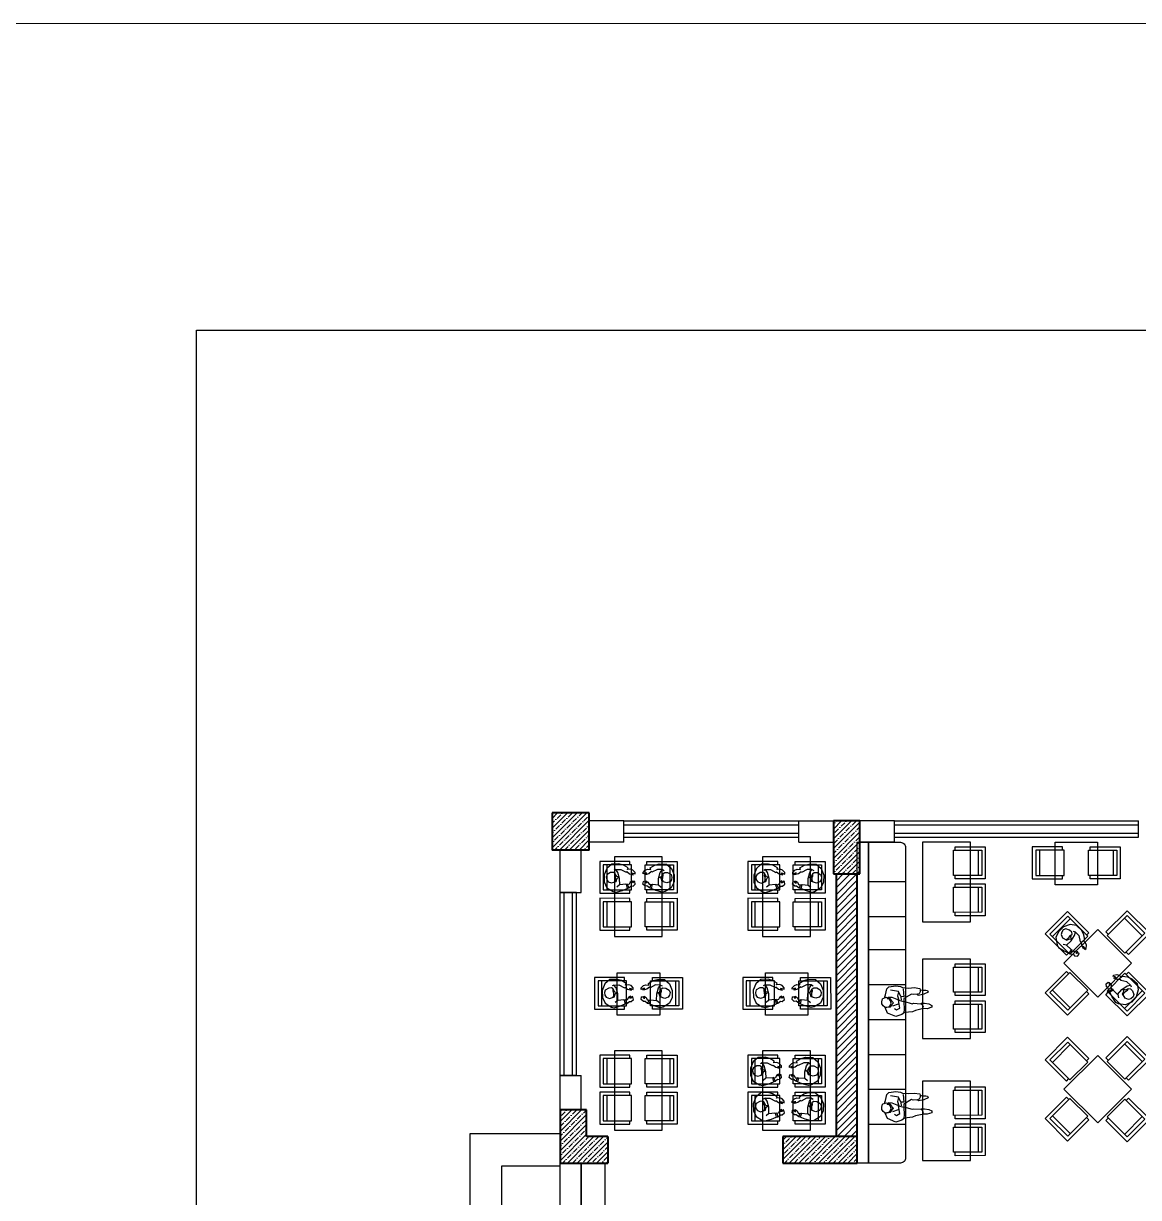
# Model space of a CAD drawing. Header units: millimetres. Extents: x 1531071 to 1560283, y -701792 to -691067.
# Drawn here: x 1552056 to 1554157, y -699010 to -696797 of the extents above; entities that cross this region are included whole.
import ezdxf

# ---------------------------------------------------------------- set-up
doc = ezdxf.new("R2010")
doc.units = ezdxf.units.MM
doc.header["$LTSCALE"] = 20
doc.header["$MEASUREMENT"] = 0
for name, color, linetype, lineweight in [('0 CE EQUP', 7, 'Continuous', 18), ('Qapi', 5, 'Continuous', 13), ('Shtamp', 7, 'Continuous', 15)]:
    doc.layers.add(name, color=color, linetype=linetype, lineweight=lineweight)
doc.layers.add('PLEPO', color=8, linetype='Continuous')
for name, color, linetype, lineweight, true_color in [('Двери ArchiCAD_Ном._пера__23', 7, 'Continuous', 40, 0xff6600), ('Двери ArchiCAD_Ном._пера__47', 7, 'Continuous', 25, 0x373737), ('Конструктив - Колонны_Ном._пера__202', 7, 'Continuous', 0, 0x38637a), ('Конструктив - Колонны_Ном._пера__28', 7, 'Continuous', 40, 0xffe4e1), ('Конструктив - Перегородки_Ном._пера__47', 7, 'Continuous', 25, 0x373737)]:
    doc.layers.add(name, color=color, linetype=linetype, lineweight=lineweight, true_color=true_color)

# ---------------------------------------------------------------- blocks, each defined once
blk = doc.blocks.new('M_DFURN_FURN_3D SOFA - 1-SEAT_P')
at = {"color": 0, "linetype": 'ByBlock', "lineweight": -2}
blk.add_line((0.222216, 0.394416), (0.222216, -0.394416), dxfattribs=at)
blk.add_lwpolyline([(0.944418, 0.394416), (0.944418, 0.499968), (0, 0.499968), (0, -0.499968), (0.944418, -0.499968), (0.944418, -0.394416)], dxfattribs=at)
blk.add_lwpolyline([(0.999972, -0.394416), (0.999972, 0.394416), (0.111108, 0.394416), (0.111108, -0.394416)], close=True, dxfattribs=at)
at = {"layer": 'Defpoints', "color": 0, "linetype": 'ByBlock', "lineweight": -2}
for p in [(0, 0.499968), (0, -0.499968)]:
    blk.add_point(p, dxfattribs=at)
blk = doc.blocks.new('KUHNJA')
blk.add_lwpolyline([(636, 636), (0, 0), (636, -636), (1273, 0)], close=True)
for p, xscale, yscale, zscale, rotation in [((-144, 766), 599.9999999999984, 599.9999999999984, 599.9999999999984, 315), ((1403, 780), 599.9999999999984, 599.9999999999984, 599.9999999999984, 225), ((-144, -766), -599.9999999999984, 600, 600, 225), ((1403, -780), -599.9999999999984, 600, 600, 315)]:
    blk.add_blockref('M_DFURN_FURN_3D SOFA - 1-SEAT_P', p, dxfattribs=dict(xscale=xscale, yscale=yscale, zscale=zscale, rotation=rotation))

msp = doc.modelspace()

# ---------------------------------------------------------------- hatches: boundary and pattern name
at = {"layer": 'Конструктив - Колонны_Ном._пера__202', "linetype": 'Continuous'}
h = msp.add_hatch(dxfattribs=at)
h.set_pattern_fill('ЖЕЛЕЗОБЕТОН__ГОСТ_', color=1, scale=0.1, style=0, pattern_type=2)
h.set_pattern_definition([(45, (1547808.124, -705727.456), (-9.192388, 9.192388), []), (45, (1547803.528, -705722.86), (-9.192388, 9.192388), [9.75, -3.25, 0, -3.25])])
h.paths.add_polyline_path([(1553052.2, -698355.2), (1553122.2, -698355.2), (1553122.2, -698285.2), (1553052.2, -698285.2)])
h = msp.add_hatch(dxfattribs=at)
h.set_pattern_fill('ЖЕЛЕЗОБЕТОН__ГОСТ_', color=1, scale=0.1, style=0, pattern_type=2)
h.set_pattern_definition([(45, (1546523.123, -706312.456), (-9.192388, 9.192388), []), (45, (1546518.527, -706307.86), (-9.192388, 9.192388), [9.75, -3.25, 0, -3.25])])
h.paths.add_polyline_path([(1553582.2, -698400.2), (1553632.2, -698400.2), (1553632.2, -698300.2), (1553582.2, -698300.2)])
h = msp.add_hatch(dxfattribs=at)
h.set_pattern_fill('БЛОКИ_ЭФФЕКТИВНЫЕ', color=1, scale=0.1, style=0, pattern_type=2)
h.set_pattern_definition([(45, (1546523.123, -705032.456), (-6.363961, 6.363961), [])])
h.paths.add_polyline_path([(1553587.2, -698400.2), (1553587.2, -698895.2), (1553627.2, -698895.2), (1553627.2, -698400.2)])
h = msp.add_hatch(dxfattribs=at)
h.set_pattern_fill('ЖЕЛЕЗОБЕТОН__ГОСТ_', color=1, scale=0.1, style=0, pattern_type=2)
h.set_pattern_definition([(45, (1547823.123, -706317.456), (-9.192388, 9.192388), []), (45, (1547818.527, -706312.86), (-9.192388, 9.192388), [9.75, -3.25, 0, -3.25])])
h.paths.add_polyline_path([(1553067.2, -698945.2), (1553117.2, -698945.2), (1553117.2, -698845.2), (1553067.2, -698845.2)])
h = msp.add_hatch(dxfattribs=at)
h.set_pattern_fill('ЖЕЛЕЗОБЕТОН__ГОСТ_', color=1, scale=0.1, style=0, pattern_type=2)
h.set_pattern_definition([(45, (1547933.123, -706317.456), (-9.192388, 9.192388), []), (45, (1547928.527, -706312.86), (-9.192388, 9.192388), [9.75, -3.25, 0, -3.25])])
h.paths.add_polyline_path([(1553117.2, -698945.2), (1553117.2, -698895.2), (1553157.2, -698895.2), (1553157.2, -698945.2)])
h = msp.add_hatch(dxfattribs=at)
h.set_pattern_fill('ЖЕЛЕЗОБЕТОН__ГОСТ_', color=1, scale=0.1, style=0, pattern_type=2)
h.set_pattern_definition([(45, (1547823.123, -706312.456), (-9.192388, 9.192388), []), (45, (1547818.527, -706307.86), (-9.192388, 9.192388), [9.75, -3.25, 0, -3.25])])
h.paths.add_polyline_path([(1553487.2, -698895.2), (1553487.2, -698945.2), (1553627.2, -698945.2), (1553627.2, -698895.2)])

# ---------------------------------------------------------------- linework, layer by layer
at = {"color": 0, "lineweight": 30, "ltscale": 0.5}
for p, q in [((1553187.2, -698300.2), (1553122.2, -698300.2)), ((1553187.2, -698340.2), (1553187.2, -698300.2)), ((1553517.2, -698300.2), (1553582.2, -698300.2)), ((1553517.2, -698340.2), (1553517.2, -698300.2)), ((1553697.2, -698300.2), (1553632.2, -698300.2)), ((1553697.2, -698340.2), (1553697.2, -698300.2)), ((1553067.2, -698435.2), (1553067.2, -698355.2)), ((1553107.2, -698435.2), (1553107.2, -698355.2)), ((1553187.2, -698340.2), (1553122.2, -698340.2)), ((1553517.2, -698340.2), (1553582.2, -698340.2)), ((1553697.2, -698340.2), (1553632.2, -698340.2)), ((1553067.2, -698435.2), (1553107.2, -698435.2)), ((1553067.2, -699050.2), (1553067.2, -698780.2)), ((1553067.2, -698780.2), (1553107.2, -698780.2)), ((1553107.2, -698845.2), (1553107.2, -698780.2)), ((1553107.2, -699050.2), (1553107.2, -698945.2))]:
    msp.add_line(p, q, dxfattribs=at)
at = {"color": 5}
for p, q in [((1553187.4, -698300.2), (1553517.2, -698300.2)), ((1553187.4, -698331.1), (1553187.4, -698300.2)), ((1553187.4, -698307.9), (1553517.2, -698307.9)), ((1553517.2, -698331.1), (1553517.2, -698300.2)), ((1553697.2, -698300.2), (1554157.1, -698300.2)), ((1553697.2, -698331.1), (1553697.2, -698300.2)), ((1553697.2, -698307.9), (1554157.1, -698307.9)), ((1554157.1, -698331.1), (1554157.1, -698300.2)), ((1553187.4, -698323.4), (1553517.2, -698323.4)), ((1553187.4, -698331.1), (1553517.2, -698331.1)), ((1553697.2, -698323.4), (1554157.1, -698323.4)), ((1553697.2, -698331.1), (1554157.1, -698331.1)), ((1553067.2, -698780.2), (1553067.2, -698435.4)), ((1553098.2, -698435.4), (1553067.2, -698435.4)), ((1553074.9, -698780.2), (1553074.9, -698435.4)), ((1553090.4, -698780.2), (1553090.4, -698435.4)), ((1553098.2, -698780.2), (1553098.2, -698435.4)), ((1553098.2, -698780.2), (1553067.2, -698780.2))]:
    msp.add_line(p, q, dxfattribs=at)
at = {"color": 0, "lineweight": -3, "ltscale": 0.5}
for p, q in [((1552957.2, -698890.2), (1552897.2, -698890.2)), ((1552897.2, -698890.2), (1552897.2, -699570.2)), ((1553067.2, -698890.2), (1552957.2, -698890.2)), ((1552957.2, -698950.2), (1553067.2, -698950.2)), ((1552957.2, -699570.2), (1552957.2, -698950.2))]:
    msp.add_line(p, q, dxfattribs=at)
at = {"ltscale": 0.5}
for points in [[(1553627.2, -698340.6), (1553648.4, -698340.6), (1553648.4, -698945.2), (1553627.2, -698945.2)], [(1553750.4, -698490.6), (1553840.4, -698490.6), (1553840.4, -698340.6), (1553750.4, -698340.6)], [(1553999.8, -698340.6), (1554079.8, -698340.6), (1554079.8, -698420.6), (1553999.8, -698420.6)], [(1553169.7, -698517.9), (1553259.7, -698517.9), (1553259.7, -698367.9), (1553169.7, -698367.9)], [(1553448.9, -698517.9), (1553538.9, -698517.9), (1553538.9, -698367.9), (1553448.9, -698367.9)], [(1553750.4, -698710.6), (1553840.4, -698710.6), (1553840.4, -698560.6), (1553750.4, -698560.6)], [(1553174.9, -698586.7), (1553254.9, -698586.7), (1553254.9, -698666.7), (1553174.9, -698666.7)], [(1553454.2, -698586.7), (1553534.2, -698586.7), (1553534.2, -698666.7), (1553454.2, -698666.7)], [(1553169.7, -698883.4), (1553259.7, -698883.4), (1553259.7, -698733.4), (1553169.7, -698733.4)], [(1553448.9, -698883.4), (1553538.9, -698883.4), (1553538.9, -698733.4), (1553448.9, -698733.4)], [(1553750.4, -698940.6), (1553840.4, -698940.6), (1553840.4, -698790.6), (1553750.4, -698790.6)], [(1553107.2, -699050.2), (1553152.2, -699050.2), (1553152.2, -698945.2), (1553112.2, -698945.2), (1553107.2, -698945.2)]]:
    msp.add_lwpolyline(points, close=True, dxfattribs=at)
msp.add_lwpolyline([(1553648.4, -698340.6), (1553708.4, -698340.6, -0.414214), (1553718.4, -698350.6), (1553718.4, -698935.2, -0.414214), (1553708.4, -698945.2), (1553648.4, -698945.2)], format="xyb", close=True, dxfattribs=at)
for points in [[(1553648.4, -698414.4), (1553718.4, -698414.4)], [(1553648.4, -698480.4), (1553718.4, -698480.4)], [(1553648.4, -698542.8), (1553718.4, -698542.8)], [(1553648.4, -698608.8), (1553718.4, -698608.8)], [(1553648.4, -698674.4), (1553718.4, -698674.4)], [(1553648.4, -698740.4), (1553718.4, -698740.4)], [(1553648.4, -698806), (1553718.4, -698806)], [(1553648.4, -698872), (1553718.4, -698872)]]:
    msp.add_lwpolyline(points, dxfattribs=at)
at = {"layer": '0 CE EQUP', "color": 1, "lineweight": -3, "ltscale": 0.5}
msp.add_lwpolyline([(1558558.2, -701168.8), (1552382.3, -701168.8), (1552382.3, -697375.1), (1558558.2, -697375.1)], close=True, dxfattribs=at)
at = {"layer": 'PLEPO', "color": 1}
for p, q in [((1553680.6, -698628.3, -45.4), (1553683.2, -698616.8, -45.4)), ((1553683.2, -698616.8, -45.4), (1553686.6, -698613.3, -45.4)), ((1553686.6, -698613.3, -45.4), (1553699.8, -698611.2, -45.4)), ((1553699.8, -698611.2, -45.4), (1553708.8, -698612.5, -45.4)), ((1553708.8, -698612.5, -45.4), (1553712.2, -698614.6, -45.4)), ((1553712.2, -698614.6, -45.4), (1553724.6, -698615.5, -45.4)), ((1553724.6, -698615.5, -45.4), (1553734.4, -698614.6, -45.4)), ((1553734.4, -698614.6, -45.4), (1553745.1, -698615.9, -45.4)), ((1553745.1, -698615.9, -45.4), (1553745.5, -698618.5, -45.4)), ((1553745.5, -698618.5, -45.4), (1553749.8, -698619.3, -45.4)), ((1553749.8, -698619.3, -45.4), (1553756.2, -698619.3, -45.4)), ((1553756.2, -698619.3, -45.4), (1553759.6, -698620.2, -45.4)), ((1553759.6, -698620.2, -45.4), (1553760.5, -698623.2, -45.4)), ((1553673.3, -698641.1, -45.4), (1553675, -698635.6, -45.4)), ((1553673.8, -698645.4, -45.4), (1553673.3, -698641.1, -45.4)), ((1553678.9, -698631.7, -45.4), (1553678.2, -698634.1, -45.4)), ((1553678.9, -698631.7, -45.4), (1553680.6, -698628.3, -45.4)), ((1553688, -698636.6, -45.4), (1553683.3, -698635.3, -45.4)), ((1553683.3, -698635.3, -45.4), (1553687, -698635.7, -45.4)), ((1553693, -698633.4, -45.4), (1553685.2, -698632.9, -45.4)), ((1553687, -698635.7, -45.4), (1553687.5, -698634.8, -45.4)), ((1553689.7, -698639.2, -45.4), (1553688, -698636.6, -45.4)), ((1553688, -698649.9, -45.4), (1553690.9, -698643.9, -45.4)), ((1553690.9, -698643.9, -45.4), (1553689.7, -698639.2, -45.4)), ((1553729.3, -698626.6, -45.4), (1553715.2, -698635.1, -45.4)), ((1553715.2, -698635.1, -45.4), (1553715.2, -698640.3, -45.4)), ((1553715.2, -698640.3, -45.4), (1553730.6, -698645, -45.4)), ((1553732.3, -698627.4, -45.4), (1553729.3, -698626.6, -45.4)), ((1553730.6, -698645, -45.4), (1553733.1, -698644.1, -45.4)), ((1553740.8, -698627, -45.4), (1553732.3, -698627.4, -45.4)), ((1553733.1, -698644.1, -45.4), (1553747.2, -698645, -45.4)), ((1553742.5, -698629.2, -45.4), (1553740.8, -698627, -45.4)), ((1553752.4, -698627, -45.4), (1553742.5, -698629.2, -45.4)), ((1553747.2, -698645, -45.4), (1553748.5, -698644.1, -45.4)), ((1553748.5, -698644.1, -45.4), (1553753.7, -698644.1, -45.4)), ((1553760.5, -698623.2, -45.4), (1553752.4, -698627, -45.4)), ((1553753.7, -698644.1, -45.4), (1553762.2, -698645.4, -45.4)), ((1553675.9, -698648.8, -45.4), (1553673.8, -698645.4, -45.4)), ((1553678.9, -698651.4, -45.4), (1553675.9, -698648.8, -45.4)), ((1553684, -698662.5, -45.4), (1553679.5, -698652.1, -45.4)), ((1553682.8, -698651.2, -45.4), (1553688, -698649.9, -45.4)), ((1553699.8, -698668.9, -45.4), (1553684, -698662.5, -45.4)), ((1553711.4, -698665.5, -45.4), (1553699.8, -698668.9, -45.4)), ((1553716.5, -698661.6, -45.4), (1553711.4, -698665.5, -45.4)), ((1553731, -698659.9, -45.4), (1553716.5, -698661.6, -45.4)), ((1553737, -698657.4, -45.4), (1553731, -698659.9, -45.4)), ((1553749.8, -698654.8, -45.4), (1553737, -698657.4, -45.4)), ((1553748.1, -698645.5, -45.4), (1553750.3, -698647.7, -45.4)), ((1553751.1, -698653.1, -45.4), (1553749.8, -698654.8, -45.4)), ((1553750.3, -698647.7, -45.4), (1553751.2, -698651, -45.4)), ((1553752.4, -698653.9, -45.4), (1553751.1, -698653.1, -45.4)), ((1553759.2, -698654.4, -45.4), (1553752.4, -698653.9, -45.4)), ((1553767.8, -698651.4, -45.4), (1553759.2, -698654.4, -45.4)), ((1553762.2, -698645.4, -45.4), (1553767.8, -698648, -45.4)), ((1553767.8, -698648, -45.4), (1553767.8, -698651.4, -45.4)), ((1553680.6, -698827.2, -45.4), (1553683.2, -698815.7, -45.4)), ((1553683.2, -698815.7, -45.4), (1553686.6, -698812.3, -45.4)), ((1553686.6, -698812.3, -45.4), (1553699.8, -698810.1, -45.4)), ((1553699.8, -698810.1, -45.4), (1553708.8, -698811.4, -45.4)), ((1553708.8, -698811.4, -45.4), (1553712.2, -698813.6, -45.4)), ((1553712.2, -698813.6, -45.4), (1553724.6, -698814.4, -45.4)), ((1553724.6, -698814.4, -45.4), (1553734.4, -698813.6, -45.4)), ((1553734.4, -698813.6, -45.4), (1553745.1, -698814.8, -45.4)), ((1553745.1, -698814.8, -45.4), (1553745.5, -698817.4, -45.4)), ((1553745.5, -698817.4, -45.4), (1553749.8, -698818.3, -45.4)), ((1553749.8, -698818.3, -45.4), (1553756.2, -698818.3, -45.4)), ((1553756.2, -698818.3, -45.4), (1553759.6, -698819.1, -45.4)), ((1553759.6, -698819.1, -45.4), (1553760.5, -698822.1, -45.4)), ((1553673.3, -698840.1, -45.4), (1553675, -698834.5, -45.4)), ((1553673.8, -698844.3, -45.4), (1553673.3, -698840.1, -45.4)), ((1553678.9, -698830.7, -45.4), (1553678.2, -698833.1, -45.4)), ((1553678.9, -698830.7, -45.4), (1553680.6, -698827.2, -45.4)), ((1553688, -698835.6, -45.4), (1553683.3, -698834.3, -45.4)), ((1553683.3, -698834.3, -45.4), (1553687, -698834.7, -45.4)), ((1553693, -698832.4, -45.4), (1553685.2, -698831.8, -45.4)), ((1553687, -698834.7, -45.4), (1553687.5, -698833.8, -45.4)), ((1553689.7, -698838.1, -45.4), (1553688, -698835.6, -45.4)), ((1553688, -698848.8, -45.4), (1553690.9, -698842.8, -45.4)), ((1553690.9, -698842.8, -45.4), (1553689.7, -698838.1, -45.4)), ((1553729.3, -698825.5, -45.4), (1553715.2, -698834.1, -45.4)), ((1553715.2, -698834.1, -45.4), (1553715.2, -698839.2, -45.4)), ((1553715.2, -698839.2, -45.4), (1553730.6, -698843.9, -45.4)), ((1553732.3, -698826.4, -45.4), (1553729.3, -698825.5, -45.4)), ((1553730.6, -698843.9, -45.4), (1553733.1, -698843.1, -45.4)), ((1553740.8, -698826, -45.4), (1553732.3, -698826.4, -45.4)), ((1553733.1, -698843.1, -45.4), (1553747.2, -698843.9, -45.4)), ((1553742.5, -698828.1, -45.4), (1553740.8, -698826, -45.4)), ((1553752.4, -698826, -45.4), (1553742.5, -698828.1, -45.4)), ((1553747.2, -698843.9, -45.4), (1553748.5, -698843.1, -45.4)), ((1553748.5, -698843.1, -45.4), (1553753.7, -698843.1, -45.4)), ((1553760.5, -698822.1, -45.4), (1553752.4, -698826, -45.4)), ((1553753.7, -698843.1, -45.4), (1553762.2, -698844.3, -45.4)), ((1553675.9, -698847.8, -45.4), (1553673.8, -698844.3, -45.4)), ((1553678.9, -698850.3, -45.4), (1553675.9, -698847.8, -45.4)), ((1553684, -698861.5, -45.4), (1553679.5, -698851.1, -45.4)), ((1553682.8, -698850.1, -45.4), (1553688, -698848.8, -45.4)), ((1553699.8, -698867.9, -45.4), (1553684, -698861.5, -45.4)), ((1553711.4, -698864.4, -45.4), (1553699.8, -698867.9, -45.4)), ((1553716.5, -698860.6, -45.4), (1553711.4, -698864.4, -45.4)), ((1553731, -698858.9, -45.4), (1553716.5, -698860.6, -45.4)), ((1553737, -698856.3, -45.4), (1553731, -698858.9, -45.4)), ((1553749.8, -698853.8, -45.4), (1553737, -698856.3, -45.4)), ((1553748.1, -698844.4, -45.4), (1553750.3, -698846.7, -45.4)), ((1553751.1, -698852, -45.4), (1553749.8, -698853.8, -45.4)), ((1553750.3, -698846.7, -45.4), (1553751.2, -698850, -45.4)), ((1553752.4, -698852.9, -45.4), (1553751.1, -698852, -45.4)), ((1553759.2, -698853.3, -45.4), (1553752.4, -698852.9, -45.4)), ((1553767.8, -698850.3, -45.4), (1553759.2, -698853.3, -45.4)), ((1553762.2, -698844.3, -45.4), (1553767.8, -698846.9, -45.4)), ((1553767.8, -698846.9, -45.4), (1553767.8, -698850.3, -45.4))]:
    msp.add_line(p, q, dxfattribs=at)
for points in [[(1553179.6, -698421), (1553179.4, -698408.8), (1553176.2, -698397.3), (1553172.4, -698391.8), (1553181.6, -698391.6), (1553191.9, -698397.1), (1553193, -698395.9), (1553198, -698399.9), (1553205, -698401.8), (1553205.3, -698400.5), (1553201.7, -698398.5), (1553204.3, -698398.7), (1553208.6, -698400.3), (1553208.6, -698397.5), (1553204.4, -698392.9), (1553200.1, -698391.2), (1553194.2, -698391.8), (1553195.2, -698388.8), (1553186.5, -698383.5), (1553178.2, -698381.2), (1553164.5, -698381.7), (1553155.3, -698389.9), (1553150.1, -698402.1), (1553150.4, -698415.3), (1553155.5, -698426.3), (1553167.3, -698433.5), (1553172.7, -698434.6), (1553184.6, -698431.3), (1553193.5, -698427.6), (1553196.5, -698426.6), (1553201.4, -698422.8), (1553204.7, -698423.2), (1553209, -698419.4), (1553207.9, -698414.5), (1553206.4, -698413.8), (1553203.9, -698416.7), (1553201.8, -698416.6), (1553203.9, -698414.2), (1553203.2, -698413.2), (1553199.5, -698415.7), (1553197.5, -698419.8), (1553194.3, -698420.8), (1553194, -698419.6), (1553191.2, -698420.4), (1553191.1, -698419.8)], [(1553252.7, -698421), (1553252.9, -698408.8), (1553256.1, -698397.3), (1553259.9, -698391.8), (1553250.7, -698391.6), (1553240.4, -698397.1), (1553239.3, -698395.9), (1553234.3, -698399.9), (1553227.3, -698401.8), (1553227, -698400.5), (1553230.6, -698398.5), (1553228, -698398.7), (1553223.7, -698400.3), (1553223.7, -698397.5), (1553227.8, -698392.9), (1553232.2, -698391.2), (1553238.1, -698391.8), (1553237.1, -698388.8), (1553245.8, -698383.5), (1553254.1, -698381.2), (1553267.7, -698381.7), (1553277, -698389.9), (1553282.2, -698402.1), (1553281.9, -698415.3), (1553276.7, -698426.3), (1553265, -698433.5), (1553259.6, -698434.6), (1553247.7, -698431.3), (1553238.8, -698427.6), (1553235.8, -698426.6), (1553230.9, -698422.8), (1553227.6, -698423.2), (1553223.3, -698419.4), (1553224.4, -698414.5), (1553225.9, -698413.8), (1553228.4, -698416.7), (1553230.5, -698416.6), (1553228.4, -698414.2), (1553229.1, -698413.2), (1553232.8, -698415.7), (1553234.8, -698419.8), (1553238, -698420.8), (1553238.3, -698419.6), (1553241, -698420.4), (1553241.2, -698419.8)], [(1553461.5, -698421.3), (1553461.3, -698409), (1553458.1, -698397.6), (1553454.3, -698392.1), (1553463.5, -698391.9), (1553473.8, -698397.4), (1553474.9, -698396.1), (1553479.9, -698400.1), (1553486.9, -698402.1), (1553487.2, -698400.8), (1553483.6, -698398.8), (1553486.2, -698398.9), (1553490.5, -698400.6), (1553490.5, -698397.7), (1553486.3, -698393.2), (1553482, -698391.5), (1553476.1, -698392.1), (1553477.1, -698389), (1553468.4, -698383.8), (1553460.1, -698381.5), (1553446.4, -698382), (1553437.2, -698390.1), (1553432, -698402.4), (1553432.3, -698415.6), (1553437.4, -698426.6), (1553449.2, -698433.7), (1553454.6, -698434.9), (1553466.5, -698431.5), (1553475.4, -698427.8), (1553478.4, -698426.8), (1553483.3, -698423), (1553486.6, -698423.4), (1553490.9, -698419.6), (1553489.8, -698414.7), (1553488.3, -698414), (1553485.8, -698417), (1553483.7, -698416.9), (1553485.8, -698414.5), (1553485.1, -698413.4), (1553481.4, -698415.9), (1553479.4, -698420.1), (1553476.2, -698421.1), (1553475.9, -698419.9), (1553473.1, -698420.7), (1553473, -698420.1)], [(1553534.6, -698421.3), (1553534.8, -698409), (1553538, -698397.6), (1553541.8, -698392.1), (1553532.6, -698391.9), (1553522.3, -698397.4), (1553521.2, -698396.1), (1553516.2, -698400.1), (1553509.2, -698402.1), (1553508.9, -698400.8), (1553512.5, -698398.8), (1553509.9, -698398.9), (1553505.6, -698400.6), (1553505.6, -698397.7), (1553509.7, -698393.2), (1553514.1, -698391.5), (1553520, -698392.1), (1553519, -698389), (1553527.7, -698383.8), (1553536, -698381.5), (1553549.6, -698382), (1553558.9, -698390.1), (1553564.1, -698402.4), (1553563.8, -698415.6), (1553558.6, -698426.6), (1553546.9, -698433.7), (1553541.5, -698434.9), (1553529.6, -698431.5), (1553520.7, -698427.8), (1553517.7, -698426.8), (1553512.8, -698423), (1553509.5, -698423.4), (1553505.2, -698419.6), (1553506.3, -698414.7), (1553507.8, -698414), (1553510.3, -698417), (1553512.4, -698416.9), (1553510.3, -698414.5), (1553511, -698413.4), (1553514.7, -698415.9), (1553516.7, -698420.1), (1553519.9, -698421.1), (1553520.2, -698419.9), (1553522.9, -698420.7), (1553523.1, -698420.1)], [(1553176, -698638.8), (1553175.8, -698626.5), (1553172.6, -698615.1), (1553168.8, -698609.6), (1553178, -698609.4), (1553188.4, -698614.9), (1553189.4, -698613.6), (1553194.4, -698617.6), (1553201.5, -698619.6), (1553201.8, -698618.3), (1553198.2, -698616.3), (1553200.7, -698616.4), (1553205.1, -698618.1), (1553205.1, -698615.2), (1553200.9, -698610.7), (1553196.5, -698609), (1553190.6, -698609.6), (1553191.6, -698606.5), (1553183, -698601.3), (1553174.6, -698599), (1553161, -698599.5), (1553151.7, -698607.6), (1553146.5, -698619.9), (1553146.9, -698633.1), (1553152, -698644.1), (1553163.8, -698651.2), (1553169.1, -698652.4), (1553181, -698649), (1553190, -698645.3), (1553192.9, -698644.3), (1553197.8, -698640.5), (1553201.1, -698640.9), (1553205.4, -698637.1), (1553204.4, -698632.2), (1553202.9, -698631.5), (1553200.4, -698634.5), (1553198.2, -698634.4), (1553200.3, -698632), (1553199.6, -698630.9), (1553196, -698633.4), (1553193.9, -698637.6), (1553190.8, -698638.6), (1553190.5, -698637.4), (1553187.7, -698638.2), (1553187.5, -698637.6)], [(1553249.2, -698638.8), (1553249.4, -698626.5), (1553252.5, -698615.1), (1553256.4, -698609.6), (1553247.1, -698609.4), (1553236.8, -698614.9), (1553235.8, -698613.6), (1553230.8, -698617.6), (1553223.7, -698619.6), (1553223.4, -698618.3), (1553227, -698616.3), (1553224.5, -698616.4), (1553220.1, -698618.1), (1553220.1, -698615.2), (1553224.3, -698610.7), (1553228.7, -698609), (1553234.5, -698609.6), (1553233.6, -698606.5), (1553242.2, -698601.3), (1553250.5, -698599), (1553264.2, -698599.5), (1553273.5, -698607.6), (1553278.7, -698619.9), (1553278.3, -698633.1), (1553273.2, -698644.1), (1553261.4, -698651.2), (1553256, -698652.4), (1553244.2, -698649), (1553235.2, -698645.3), (1553232.2, -698644.3), (1553227.3, -698640.5), (1553224.1, -698640.9), (1553219.8, -698637.1), (1553220.8, -698632.2), (1553222.3, -698631.5), (1553224.8, -698634.5), (1553227, -698634.4), (1553224.9, -698632), (1553225.6, -698630.9), (1553229.2, -698633.4), (1553231.2, -698637.6), (1553234.4, -698638.6), (1553234.7, -698637.4), (1553237.5, -698638.2), (1553237.6, -698637.6)], [(1553460.6, -698638.4), (1553460.4, -698626.2), (1553457.2, -698614.7), (1553453.4, -698609.2), (1553462.6, -698609), (1553472.9, -698614.5), (1553474, -698613.3), (1553479, -698617.3), (1553486, -698619.2), (1553486.3, -698617.9), (1553482.7, -698615.9), (1553485.3, -698616.1), (1553489.6, -698617.7), (1553489.6, -698614.9), (1553485.4, -698610.3), (1553481.1, -698608.6), (1553475.2, -698609.2), (1553476.2, -698606.2), (1553467.5, -698600.9), (1553459.2, -698598.6), (1553445.5, -698599.1), (1553436.3, -698607.3), (1553431.1, -698619.5), (1553431.4, -698632.7), (1553436.5, -698643.7), (1553448.3, -698650.9), (1553453.7, -698652), (1553465.6, -698648.7), (1553474.5, -698645), (1553477.5, -698644), (1553482.4, -698640.2), (1553485.7, -698640.6), (1553490, -698636.8), (1553488.9, -698631.9), (1553487.4, -698631.2), (1553484.9, -698634.1), (1553482.8, -698634), (1553484.9, -698631.6), (1553484.2, -698630.6), (1553480.5, -698633.1), (1553478.5, -698637.2), (1553475.3, -698638.2), (1553475, -698637), (1553472.2, -698637.8), (1553472.1, -698637.2)], [(1553533.7, -698638.4), (1553533.9, -698626.2), (1553537.1, -698614.7), (1553540.9, -698609.2), (1553531.7, -698609), (1553521.4, -698614.5), (1553520.3, -698613.3), (1553515.3, -698617.3), (1553508.3, -698619.2), (1553508, -698617.9), (1553511.6, -698615.9), (1553509, -698616.1), (1553504.7, -698617.7), (1553504.7, -698614.9), (1553508.8, -698610.3), (1553513.2, -698608.6), (1553519.1, -698609.2), (1553518.1, -698606.2), (1553526.8, -698600.9), (1553535.1, -698598.6), (1553548.7, -698599.1), (1553558, -698607.3), (1553563.2, -698619.5), (1553562.9, -698632.7), (1553557.7, -698643.7), (1553546, -698650.9), (1553540.6, -698652), (1553528.7, -698648.7), (1553519.8, -698645), (1553516.8, -698644), (1553511.9, -698640.2), (1553508.6, -698640.6), (1553504.3, -698636.8), (1553505.4, -698631.9), (1553506.9, -698631.2), (1553509.4, -698634.1), (1553511.5, -698634), (1553509.4, -698631.6), (1553510.1, -698630.6), (1553513.8, -698633.1), (1553515.8, -698637.2), (1553519, -698638.2), (1553519.3, -698637), (1553522, -698637.8), (1553522.2, -698637.2)], [(1553455.3, -698785.5), (1553455.1, -698773.3), (1553451.9, -698761.8), (1553448.1, -698756.3), (1553457.3, -698756.1), (1553467.7, -698761.6), (1553468.7, -698760.4), (1553473.7, -698764.4), (1553480.8, -698766.3), (1553481.1, -698765), (1553477.5, -698763), (1553480, -698763.2), (1553484.4, -698764.8), (1553484.4, -698762), (1553480.2, -698757.4), (1553475.8, -698755.7), (1553469.9, -698756.3), (1553470.9, -698753.3), (1553462.3, -698748), (1553453.9, -698745.7), (1553440.3, -698746.2), (1553431, -698754.4), (1553425.8, -698766.6), (1553426.2, -698779.8), (1553431.3, -698790.8), (1553443.1, -698798), (1553448.4, -698799.1), (1553460.3, -698795.8), (1553469.3, -698792.1), (1553472.2, -698791.1), (1553477.1, -698787.3), (1553480.4, -698787.7), (1553484.7, -698783.9), (1553483.7, -698779), (1553482.2, -698778.3), (1553479.7, -698781.2), (1553477.5, -698781.1), (1553479.6, -698778.7), (1553478.9, -698777.7), (1553475.3, -698780.2), (1553473.2, -698784.3), (1553470.1, -698785.3), (1553469.8, -698784.1), (1553467, -698784.9), (1553466.8, -698784.3)], [(1553528.5, -698785.5), (1553528.7, -698773.3), (1553531.8, -698761.8), (1553535.7, -698756.3), (1553526.4, -698756.1), (1553516.1, -698761.6), (1553515.1, -698760.4), (1553510.1, -698764.4), (1553503, -698766.3), (1553502.7, -698765), (1553506.3, -698763), (1553503.8, -698763.2), (1553499.4, -698764.8), (1553499.4, -698762), (1553503.6, -698757.4), (1553508, -698755.7), (1553513.8, -698756.3), (1553512.9, -698753.3), (1553521.5, -698748), (1553529.8, -698745.7), (1553543.5, -698746.2), (1553552.8, -698754.4), (1553558, -698766.6), (1553557.6, -698779.8), (1553552.5, -698790.8), (1553540.7, -698798), (1553535.3, -698799.1), (1553523.5, -698795.8), (1553514.5, -698792.1), (1553511.5, -698791.1), (1553506.6, -698787.3), (1553503.4, -698787.7), (1553499.1, -698783.9), (1553500.1, -698779), (1553501.6, -698778.3), (1553504.1, -698781.2), (1553506.3, -698781.1), (1553504.2, -698778.7), (1553504.9, -698777.7), (1553508.5, -698780.2), (1553510.5, -698784.3), (1553513.7, -698785.3), (1553514, -698784.1), (1553516.8, -698784.9), (1553516.9, -698784.3)], [(1553460.6, -698852.3), (1553460.4, -698840.1), (1553457.2, -698828.6), (1553453.4, -698823.1), (1553462.6, -698822.9), (1553473, -698828.4), (1553474, -698827.2), (1553479, -698831.2), (1553486.1, -698833.1), (1553486.4, -698831.8), (1553482.8, -698829.8), (1553485.3, -698830), (1553489.7, -698831.6), (1553489.7, -698828.8), (1553485.5, -698824.2), (1553481.1, -698822.5), (1553475.2, -698823.1), (1553476.2, -698820.1), (1553467.6, -698814.8), (1553459.2, -698812.5), (1553445.6, -698813), (1553436.3, -698821.2), (1553431.1, -698833.4), (1553431.5, -698846.6), (1553436.6, -698857.6), (1553448.4, -698864.8), (1553453.7, -698865.9), (1553465.6, -698862.6), (1553474.6, -698858.9), (1553477.5, -698857.9), (1553482.4, -698854.1), (1553485.7, -698854.5), (1553490, -698850.7), (1553489, -698845.8), (1553487.5, -698845.1), (1553485, -698848), (1553482.8, -698847.9), (1553484.9, -698845.5), (1553484.2, -698844.5), (1553480.6, -698847), (1553478.5, -698851.1), (1553475.4, -698852.1), (1553475.1, -698850.9), (1553472.3, -698851.7), (1553472.1, -698851.1)], [(1553533.8, -698852.3), (1553534, -698840.1), (1553537.1, -698828.6), (1553541, -698823.1), (1553531.7, -698822.9), (1553521.4, -698828.4), (1553520.4, -698827.2), (1553515.4, -698831.2), (1553508.3, -698833.1), (1553508, -698831.8), (1553511.6, -698829.8), (1553509.1, -698830), (1553504.7, -698831.6), (1553504.7, -698828.8), (1553508.9, -698824.2), (1553513.3, -698822.5), (1553519.1, -698823.1), (1553518.2, -698820.1), (1553526.8, -698814.8), (1553535.1, -698812.5), (1553548.8, -698813), (1553558.1, -698821.2), (1553563.3, -698833.4), (1553562.9, -698846.6), (1553557.8, -698857.6), (1553546, -698864.8), (1553540.6, -698865.9), (1553528.8, -698862.6), (1553519.8, -698858.9), (1553516.8, -698857.9), (1553511.9, -698854.1), (1553508.7, -698854.5), (1553504.4, -698850.7), (1553505.4, -698845.8), (1553506.9, -698845.1), (1553509.4, -698848), (1553511.6, -698847.9), (1553509.5, -698845.5), (1553510.2, -698844.5), (1553513.8, -698847), (1553515.8, -698851.1), (1553519, -698852.1), (1553519.3, -698850.9), (1553522.1, -698851.7), (1553522.2, -698851.1)]]:
    msp.add_lwpolyline(points, close=True, dxfattribs=at)
for points in [[(1553170.8, -698414.7), (1553171.8, -698411.6), (1553171.7, -698407), (1553170.6, -698403.3), (1553171, -698399.2), (1553167.9, -698397.3), (1553162.4, -698397.6), (1553155.8, -698401.4), (1553154.2, -698406.2), (1553155, -698411.2), (1553157.8, -698415), (1553164.1, -698417.2), (1553173, -698414.3), (1553174.6, -698408.5), (1553177, -698406.9), (1553176.7, -698405.9), (1553174, -698405.3), (1553171.2, -698400.3)], [(1553172.4, -698391.8), (1553169.1, -698393.5)], [(1553261.5, -698414.7), (1553260.5, -698411.6), (1553260.6, -698407), (1553261.7, -698403.3), (1553261.3, -698399.2), (1553264.4, -698397.3), (1553269.9, -698397.6), (1553276.5, -698401.4), (1553278.1, -698406.2), (1553277.3, -698411.2), (1553274.5, -698415), (1553268.2, -698417.2), (1553259.3, -698414.3), (1553257.7, -698408.5), (1553255.3, -698406.9), (1553255.6, -698405.9), (1553258.3, -698405.3), (1553261.1, -698400.3)], [(1553259.9, -698391.8), (1553263.2, -698393.5)], [(1553452.7, -698414.9), (1553453.7, -698411.9), (1553453.6, -698407.2), (1553452.5, -698403.5), (1553452.9, -698399.5), (1553449.8, -698397.5), (1553444.3, -698397.8), (1553437.7, -698401.7), (1553436.1, -698406.5), (1553436.9, -698411.4), (1553439.7, -698415.3), (1553446, -698417.4), (1553454.9, -698414.6), (1553456.5, -698408.7), (1553458.9, -698407.1), (1553458.6, -698406.1), (1553455.9, -698405.5), (1553453.1, -698400.6)], [(1553454.3, -698392.1), (1553451, -698393.8)], [(1553543.4, -698414.9), (1553542.4, -698411.9), (1553542.5, -698407.2), (1553543.6, -698403.5), (1553543.2, -698399.5), (1553546.3, -698397.5), (1553551.8, -698397.8), (1553558.4, -698401.7), (1553560, -698406.5), (1553559.2, -698411.4), (1553556.4, -698415.3), (1553550.1, -698417.4), (1553541.2, -698414.6), (1553539.6, -698408.7), (1553537.2, -698407.1), (1553537.5, -698406.1), (1553540.2, -698405.5), (1553543, -698400.6)], [(1553541.8, -698392.1), (1553545.1, -698393.8)], [(1553179.4, -698420.8), (1553174.4, -698425)], [(1553191.5, -698420.2), (1553193.5, -698427.4)], [(1553194.3, -698420.8), (1553196.7, -698426.8)], [(1553238, -698420.8), (1553235.6, -698426.8)], [(1553240.8, -698420.2), (1553238.7, -698427.4)], [(1553252.9, -698420.8), (1553257.9, -698425)], [(1553461.3, -698421.1), (1553456.3, -698425.2)], [(1553473.4, -698420.5), (1553475.4, -698427.6)], [(1553476.2, -698421.1), (1553478.6, -698427)], [(1553519.9, -698421.1), (1553517.5, -698427)], [(1553522.7, -698420.5), (1553520.6, -698427.6)], [(1553534.8, -698421.1), (1553539.8, -698425.2)], [(1553167.3, -698632.4), (1553168.3, -698629.4), (1553168.2, -698624.7), (1553167.1, -698621), (1553167.4, -698617), (1553164.3, -698615), (1553158.9, -698615.3), (1553152.2, -698619.2), (1553150.7, -698624), (1553151.5, -698628.9), (1553154.3, -698632.8), (1553160.5, -698634.9), (1553169.5, -698632.1), (1553171.1, -698626.2), (1553173.5, -698624.6), (1553173.2, -698623.6), (1553170.4, -698623), (1553167.7, -698618.1)], [(1553168.8, -698609.6), (1553165.6, -698611.3)], [(1553257.9, -698632.4), (1553256.9, -698629.4), (1553257, -698624.7), (1553258.1, -698621), (1553257.8, -698617), (1553260.8, -698615), (1553266.3, -698615.3), (1553272.9, -698619.2), (1553274.5, -698624), (1553273.7, -698628.9), (1553270.9, -698632.8), (1553264.7, -698634.9), (1553255.7, -698632.1), (1553254.1, -698626.2), (1553251.7, -698624.6), (1553252, -698623.6), (1553254.8, -698623), (1553257.5, -698618.1)], [(1553256.4, -698609.6), (1553259.6, -698611.3)], [(1553451.8, -698632.1), (1553452.8, -698629), (1553452.7, -698624.4), (1553451.6, -698620.7), (1553452, -698616.6), (1553448.9, -698614.7), (1553443.4, -698615), (1553436.8, -698618.8), (1553435.2, -698623.6), (1553436, -698628.6), (1553438.8, -698632.4), (1553445.1, -698634.6), (1553454, -698631.7), (1553455.6, -698625.9), (1553458, -698624.3), (1553457.7, -698623.3), (1553455, -698622.7), (1553452.2, -698617.7)], [(1553453.4, -698609.2), (1553450.1, -698610.9)], [(1553542.5, -698632.1), (1553541.5, -698629), (1553541.6, -698624.4), (1553542.7, -698620.7), (1553542.3, -698616.6), (1553545.4, -698614.7), (1553550.9, -698615), (1553557.5, -698618.8), (1553559.1, -698623.6), (1553558.3, -698628.6), (1553555.5, -698632.4), (1553549.2, -698634.6), (1553540.3, -698631.7), (1553538.7, -698625.9), (1553536.3, -698624.3), (1553536.6, -698623.3), (1553539.3, -698622.7), (1553542.1, -698617.7)], [(1553540.9, -698609.2), (1553544.2, -698610.9)], [(1553175.8, -698638.6), (1553170.9, -698642.7)], [(1553187.9, -698638), (1553190, -698645.1)], [(1553190.8, -698638.6), (1553193.1, -698644.5)], [(1553234.4, -698638.6), (1553232.1, -698644.5)], [(1553237.3, -698638), (1553235.2, -698645.1)], [(1553249.4, -698638.6), (1553254.3, -698642.7)], [(1553460.4, -698638.2), (1553455.4, -698642.4)], [(1553472.5, -698637.6), (1553474.5, -698644.8)], [(1553475.3, -698638.2), (1553477.7, -698644.2)], [(1553519, -698638.2), (1553516.6, -698644.2)], [(1553521.8, -698637.6), (1553519.7, -698644.8)], [(1553533.9, -698638.2), (1553538.9, -698642.4)], [(1553446.6, -698779.2), (1553447.6, -698776.1), (1553447.5, -698771.5), (1553446.4, -698767.8), (1553446.7, -698763.7), (1553443.6, -698761.8), (1553438.2, -698762.1), (1553431.5, -698765.9), (1553430, -698770.7), (1553430.8, -698775.7), (1553433.6, -698779.5), (1553439.8, -698781.7), (1553448.8, -698778.8), (1553450.4, -698773), (1553452.8, -698771.4), (1553452.5, -698770.4), (1553449.7, -698769.8), (1553447, -698764.8)], [(1553448.1, -698756.3), (1553444.9, -698758)], [(1553537.2, -698779.2), (1553536.2, -698776.1), (1553536.3, -698771.5), (1553537.4, -698767.8), (1553537.1, -698763.7), (1553540.1, -698761.8), (1553545.6, -698762.1), (1553552.2, -698765.9), (1553553.8, -698770.7), (1553553, -698775.7), (1553550.2, -698779.5), (1553544, -698781.7), (1553535, -698778.8), (1553533.4, -698773), (1553531, -698771.4), (1553531.3, -698770.4), (1553534.1, -698769.8), (1553536.8, -698764.8)], [(1553535.7, -698756.3), (1553538.9, -698758)], [(1553455.1, -698785.3), (1553450.2, -698789.5)], [(1553467.2, -698784.7), (1553469.3, -698791.9)], [(1553470.1, -698785.3), (1553472.4, -698791.3)], [(1553513.7, -698785.3), (1553511.4, -698791.3)], [(1553516.6, -698784.7), (1553514.5, -698791.9)], [(1553528.7, -698785.3), (1553533.6, -698789.5)], [(1553451.9, -698846), (1553452.9, -698842.9), (1553452.8, -698838.3), (1553451.7, -698834.6), (1553452, -698830.5), (1553448.9, -698828.6), (1553443.5, -698828.9), (1553436.8, -698832.7), (1553435.3, -698837.5), (1553436.1, -698842.5), (1553438.9, -698846.3), (1553445.1, -698848.5), (1553454.1, -698845.6), (1553455.7, -698839.8), (1553458.1, -698838.2), (1553457.8, -698837.2), (1553455, -698836.6), (1553452.3, -698831.6)], [(1553453.4, -698823.1), (1553450.2, -698824.8)], [(1553542.5, -698846), (1553541.5, -698842.9), (1553541.6, -698838.3), (1553542.7, -698834.6), (1553542.4, -698830.5), (1553545.4, -698828.6), (1553550.9, -698828.9), (1553557.5, -698832.7), (1553559.1, -698837.5), (1553558.3, -698842.5), (1553555.5, -698846.3), (1553549.3, -698848.5), (1553540.3, -698845.6), (1553538.7, -698839.8), (1553536.3, -698838.2), (1553536.6, -698837.2), (1553539.4, -698836.6), (1553542.1, -698831.6)], [(1553541, -698823.1), (1553544.2, -698824.8)], [(1553460.4, -698852.1), (1553455.5, -698856.3)], [(1553472.5, -698851.5), (1553474.6, -698858.7)], [(1553475.4, -698852.1), (1553477.7, -698858.1)], [(1553519, -698852.1), (1553516.7, -698858.1)], [(1553521.9, -698851.5), (1553519.8, -698858.7)], [(1553534, -698852.1), (1553538.9, -698856.3)]]:
    msp.add_lwpolyline(points, dxfattribs=at)
at = {"layer": 'PLEPO', "color": 1, "elevation": -45.4}
for points in [[(1554021.4, -698534.7), (1554030.4, -698526.3), (1554036.8, -698516.3), (1554038.3, -698509.8), (1554044.6, -698516.5), (1554047.4, -698527.9), (1554049.1, -698527.8), (1554049.5, -698534.2), (1554052.7, -698540.8), (1554053.9, -698540.1), (1554053, -698536.1), (1554054.5, -698538.1), (1554056.2, -698542.4), (1554058.3, -698540.5), (1554058.9, -698534.4), (1554057.3, -698530), (1554052.9, -698526), (1554055.8, -698524.7), (1554054, -698514.8), (1554050.1, -698507), (1554040.6, -698497.2), (1554028.4, -698495.8), (1554015.8, -698500.1), (1554006.2, -698509.1), (1554001.4, -698520.3), (1554004, -698533.9), (1554006.7, -698538.6), (1554017.1, -698545.2), (1554025.9, -698549.4), (1554028.6, -698550.9), (1554034.7, -698552.1), (1554036.6, -698554.8), (1554042.3, -698555.4), (1554045.2, -698551.4), (1554044.7, -698549.8), (1554040.9, -698549.9), (1554039.5, -698548.2), (1554042.7, -698548.2), (1554043, -698547), (1554038.7, -698545.9), (1554034.3, -698547.2), (1554031.4, -698545.5), (1554032.1, -698544.5), (1554029.7, -698542.9), (1554030, -698542.4)], [(1554117.8, -698627.5), (1554125.8, -698618.2), (1554135.6, -698611.4), (1554142, -698609.6), (1554135, -698603.5), (1554123.6, -698601.2), (1554123.6, -698599.5), (1554117.2, -698599.4), (1554110.5, -698596.4), (1554111.1, -698595.2), (1554115.1, -698596), (1554113.1, -698594.5), (1554108.7, -698592.9), (1554110.5, -698590.8), (1554116.6, -698589.9), (1554121.1, -698591.4), (1554125.2, -698595.6), (1554126.4, -698592.7), (1554136.4, -698594.2), (1554144.3, -698597.7), (1554154.5, -698606.8), (1554156.4, -698619), (1554152.6, -698631.7), (1554143.9, -698641.7), (1554132.9, -698646.9), (1554119.3, -698644.8), (1554114.4, -698642.3), (1554107.4, -698632.1), (1554102.9, -698623.5), (1554101.3, -698620.9), (1554099.9, -698614.9), (1554097.1, -698613.1), (1554096.2, -698607.4), (1554100.2, -698604.3), (1554101.8, -698604.7), (1554101.8, -698608.6), (1554103.6, -698609.8), (1554103.5, -698606.7), (1554104.7, -698606.3), (1554105.9, -698610.6), (1554104.8, -698615.1), (1554106.6, -698617.8), (1554107.6, -698617.1), (1554109.2, -698619.5), (1554109.7, -698619.1)]]:
    msp.add_lwpolyline(points, close=True, dxfattribs=at)
for points in [[(1554020.3, -698523.9), (1554023.3, -698522.6), (1554026.6, -698519.4), (1554028.7, -698516.1), (1554031.9, -698513.7), (1554031.3, -698510.1), (1554027.4, -698506.2), (1554020.1, -698503.9), (1554015.5, -698505.9), (1554012.4, -698509.8), (1554011.3, -698514.5), (1554013.9, -698520.5), (1554022, -698525.3), (1554027.4, -698522.6), (1554030.3, -698523.3), (1554030.8, -698522.4), (1554029.4, -698520), (1554031.2, -698514.6)], [(1554038.3, -698509.8), (1554034.9, -698508.5)], [(1554021.4, -698534.4), (1554015.1, -698533.5)], [(1554030, -698543), (1554026, -698549.3)], [(1554031.4, -698545.5), (1554028.6, -698551.2)], [(1553713.9, -698616.8), (1553715.2, -698631.7), (1553709.2, -698631.3), (1553704.9, -698621.9), (1553690, -698619.3)], [(1553704.9, -698622.7), (1553703.2, -698630), (1553705.6, -698638.3), (1553693, -698633.4)], [(1553745.5, -698618.9), (1553745.5, -698622.3), (1553743.8, -698626.2), (1553738.7, -698627.4)], [(1554106.6, -698617.8), (1554101, -698620.9)], [(1554109.2, -698619.2), (1554103, -698623.4)], [(1554128.6, -698628.1), (1554129.8, -698625.1), (1554132.8, -698621.6), (1554136.1, -698619.5), (1554138.4, -698616.2), (1554142, -698616.6), (1554146, -698620.4), (1554148.6, -698627.6), (1554146.8, -698632.2), (1554143, -698635.5), (1554138.4, -698636.7), (1554132.2, -698634.4), (1554127.1, -698626.5), (1554129.6, -698621), (1554128.8, -698618.2), (1554129.7, -698617.6), (1554132.2, -698618.9), (1554137.5, -698616.9)], [(1554142, -698609.6), (1554143.4, -698613)], [(1553697.3, -698653.9), (1553701.1, -698656.5), (1553707.1, -698653.1), (1553704.6, -698638.4), (1553714.8, -698640.7), (1553715.6, -698655.7), (1553714.8, -698661.6)], [(1553709.6, -698632.1), (1553710.1, -698638.1)], [(1554118.1, -698627.4), (1554119.2, -698633.8)], [(1553694, -698649.1), (1553704.7, -698645.3)], [(1553713.9, -698815.7), (1553715.2, -698830.7), (1553709.2, -698830.2), (1553704.9, -698820.8), (1553690, -698818.3)], [(1553704.9, -698821.7), (1553703.2, -698829), (1553705.6, -698837.3), (1553693, -698832.4)], [(1553745.5, -698817.8), (1553745.5, -698821.3), (1553743.8, -698825.1), (1553738.7, -698826.4)], [(1553697.3, -698852.9), (1553701.1, -698855.5), (1553707.1, -698852), (1553704.6, -698837.3), (1553714.8, -698839.6), (1553715.6, -698854.6), (1553714.8, -698860.6)], [(1553709.6, -698831.1), (1553710.1, -698837.1)], [(1553694, -698848.1), (1553704.7, -698844.3)]]:
    msp.add_lwpolyline(points, dxfattribs=at)
at = {"layer": 'PLEPO', "color": 1, "elevation": -45.4, "flags": 128}
for points in [[(1553678.9, -698651.4), (1553682.7, -698651.6), (1553690, -698650.6), (1553692.5, -698647.4), (1553693.4, -698644.3), (1553695.2, -698643.5), (1553695.2, -698642.9), (1553693.3, -698642), (1553692.5, -698639.3), (1553690.1, -698636.1), (1553686.8, -698634.3), (1553681.4, -698633.4), (1553675, -698635.6)], [(1553678.9, -698850.3), (1553682.7, -698850.6), (1553690, -698849.5), (1553692.5, -698846.3), (1553693.4, -698843.3), (1553695.2, -698842.5), (1553695.2, -698841.9), (1553693.3, -698840.9), (1553692.5, -698838.2), (1553690.1, -698835.1), (1553686.8, -698833.2), (1553681.4, -698832.4), (1553675, -698834.5)]]:
    msp.add_lwpolyline(points, dxfattribs=at)
at = {"layer": 'Qapi'}
for p, q in [((1553517.2, -698310.5), (1553517.2, -698320.9)), ((1553517.2, -698310.5), (1553517.2, -698320.9)), ((1553517.2, -698320.9), (1553517.2, -698310.5)), ((1553517.2, -698320.9), (1553517.2, -698310.5)), ((1553517.2, -698320.9), (1553517.2, -698310.5)), ((1553517.2, -698310.5), (1553517.2, -698320.9)), ((1553517.2, -698310.5), (1553517.2, -698320.9)), ((1553517.2, -698310.5), (1553517.2, -698320.9)), ((1553517.2, -698320.9), (1553517.2, -698310.5)), ((1553517.2, -698320.9), (1553517.2, -698310.5)), ((1553517.2, -698320.9), (1553517.2, -698310.5)), ((1553517.2, -698310.5), (1553517.2, -698320.9)), ((1553517.2, -698310.5), (1553517.2, -698320.9)), ((1554157, -698310.5), (1554157.1, -698320.9)), ((1554157, -698310.5), (1554157.1, -698320.9)), ((1554157.1, -698320.9), (1554157, -698310.5)), ((1554157.1, -698320.9), (1554157, -698310.5)), ((1554157.1, -698320.9), (1554157, -698310.5)), ((1554157, -698310.5), (1554157.1, -698320.9)), ((1554157, -698310.5), (1554157.1, -698320.9)), ((1554157.1, -698310.5), (1554157.1, -698320.9)), ((1554157.1, -698320.9), (1554157.1, -698310.5)), ((1554157.1, -698320.9), (1554157.1, -698310.5)), ((1554157.1, -698320.9), (1554157.1, -698310.5)), ((1554157.1, -698310.5), (1554157.1, -698320.9)), ((1554157.1, -698310.5), (1554157.1, -698320.9)), ((1553077.5, -698435.4), (1553087.9, -698435.3)), ((1553077.5, -698435.4), (1553087.9, -698435.3)), ((1553087.9, -698435.3), (1553077.5, -698435.4)), ((1553087.9, -698435.3), (1553077.5, -698435.4)), ((1553087.9, -698435.3), (1553077.5, -698435.4)), ((1553077.5, -698435.4), (1553087.9, -698435.3)), ((1553077.5, -698435.4), (1553087.9, -698435.3)), ((1553077.5, -698435.3), (1553087.9, -698435.4)), ((1553087.9, -698435.4), (1553077.5, -698435.3)), ((1553087.9, -698435.4), (1553077.5, -698435.3)), ((1553087.9, -698435.4), (1553077.5, -698435.3)), ((1553077.5, -698435.3), (1553087.9, -698435.4)), ((1553077.5, -698435.3), (1553087.9, -698435.4))]:
    msp.add_line(p, q, dxfattribs=at)
at = {"layer": 'Shtamp', "lineweight": 15}
msp.add_lwpolyline([(1551427.4, -696797), (1559438.8, -696797), (1559438.8, -701792.1), (1551427.4, -701792.1)], close=True, dxfattribs=at)
at = {"layer": 'Двери ArchiCAD_Ном._пера__23', "color": 0, "linetype": 'Continuous'}
msp.add_line((1553627.2, -698895.2), (1553617.2, -698895.2), dxfattribs=at)
at = {"layer": 'Двери ArchiCAD_Ном._пера__47', "color": 0, "linetype": 'Continuous'}
msp.add_line((1553617.2, -698895.2), (1553627.2, -698895.2), dxfattribs=at)
at = {"layer": 'Конструктив - Колонны_Ном._пера__28', "color": 0, "linetype": 'Continuous'}
for p, q in [((1553122.2, -698285.2), (1553052.2, -698285.2)), ((1553122.2, -698355.2), (1553122.2, -698285.2)), ((1553632.2, -698300.2), (1553582.2, -698300.2)), ((1553582.2, -698300.2), (1553582.2, -698400.2)), ((1553632.2, -698400.2), (1553632.2, -698300.2)), ((1553582.2, -698400.2), (1553632.2, -698400.2)), ((1553117.2, -698845.2), (1553067.2, -698845.2)), ((1553067.2, -698845.2), (1553067.2, -698945.2)), ((1553117.2, -698895.2), (1553117.2, -698845.2)), ((1553487.2, -698895.2), (1553487.2, -698945.2)), ((1553627.2, -698895.2), (1553487.2, -698895.2)), ((1553617.2, -698895.2), (1553587.2, -698895.2)), ((1553627.2, -698945.2), (1553627.2, -698895.2)), ((1553067.2, -698945.2), (1553157.2, -698945.2)), ((1553487.2, -698945.2), (1553627.2, -698945.2))]:
    msp.add_line(p, q, dxfattribs=at)
at = {"layer": 'Конструктив - Колонны_Ном._пера__28', "color": 0, "ltscale": 0.5}
for p, q in [((1553052.2, -698285.2), (1553052.2, -698355.2)), ((1553122.2, -698355.2), (1553052.2, -698355.2)), ((1553157.2, -698895.2), (1553157.2, -698945.2)), ((1553157.2, -698940.2), (1553157.2, -698940.2)), ((1553157.2, -698945.2), (1553157.2, -698945.2))]:
    msp.add_line(p, q, dxfattribs=at)
at = {"layer": 'Конструктив - Колонны_Ном._пера__28', "color": 0, "linetype": 'Continuous', "flags": 128}
for points in [[(1553587.2, -698400.2), (1553587.2, -698895.2)], [(1553627.2, -698895.2), (1553627.2, -698400.2)], [(1553157.2, -698895.2), (1553117.2, -698895.2)]]:
    msp.add_lwpolyline(points, dxfattribs=at)
at = {"layer": 'Конструктив - Перегородки_Ном._пера__47', "color": 0, "linetype": 'Continuous'}
msp.add_line((1553617.2, -698895.2), (1553627.2, -698895.2), dxfattribs=at)

# ---------------------------------------------------------------- block references
at = {"yscale": 59.99999999999984, "zscale": 59.99999999999984}
for p, xscale, rotation in [((1553868.3, -698379.2), -59.99999999999984, 0.04060649888042001), ((1553957, -698379.3), 59.99999999999984, 359.9593935011196), ((1554122.7, -698379.3), -59.99999999999984, 0.04060649888042001), ((1553141.9, -698406.6), 59.99999999999984, 359.9593935011196), ((1553287.6, -698406.6), -59.99999999999984, 0.04060649888042001), ((1553421.1, -698406.6), 59.99999999999984, 359.9593935011196), ((1553566.7, -698406.6), -59.99999999999984, 0.04060649888042001), ((1553868.3, -698448.9), -59.99999999999984, 0.04060649888042001), ((1553141.9, -698476.2), 59.99999999999984, 359.9593935011196), ((1553287.6, -698476.2), -59.99999999999984, 0.04060649888042001), ((1553421.1, -698476.2), 59.99999999999984, 359.9593935011196), ((1553566.7, -698476.2), -59.99999999999984, 0.04060649888042001), ((1553868.3, -698599.5), -59.99999999999984, 0.04060649888042001), ((1553132.1, -698625.4), 59.99999999999984, 359.9593935011196), ((1553297.8, -698625.4), -59.99999999999984, 0.04060649888042001), ((1553411.3, -698625.4), 59.99999999999984, 359.9593935011196), ((1553577.1, -698625.4), -59.99999999999984, 0.04060649888042001), ((1553868.3, -698669.2), -59.99999999999984, 0.04060649888042001), ((1553141.9, -698772), 59.99999999999984, 359.9593935011196), ((1553287.6, -698772), -59.99999999999984, 0.04060649888042001), ((1553421.1, -698772), 59.99999999999984, 359.9593935011196), ((1553566.7, -698772), -59.99999999999984, 0.04060649888042001), ((1553141.9, -698841.7), 59.99999999999984, 359.9593935011196), ((1553287.6, -698841.7), -59.99999999999984, 0.04060649888042001), ((1553421.1, -698841.7), 59.99999999999984, 359.9593935011196), ((1553566.7, -698841.7), -59.99999999999984, 0.04060649888042001), ((1553868.3, -698831.6), -59.99999999999984, 0.04060649888042001), ((1553868.3, -698901.3), -59.99999999999984, 0.04060649888042001)]:
    msp.add_blockref('M_DFURN_FURN_3D SOFA - 1-SEAT_P', p, dxfattribs=dict(at, xscale=xscale, rotation=rotation))
at = {"xscale": 0.1, "yscale": 0.1, "zscale": 0.1}
for p in [(1554016.7, -698568.7), (1554016.7, -698805.9)]:
    msp.add_blockref('KUHNJA', p, dxfattribs=at)

doc.saveas('drawing.dxf')
